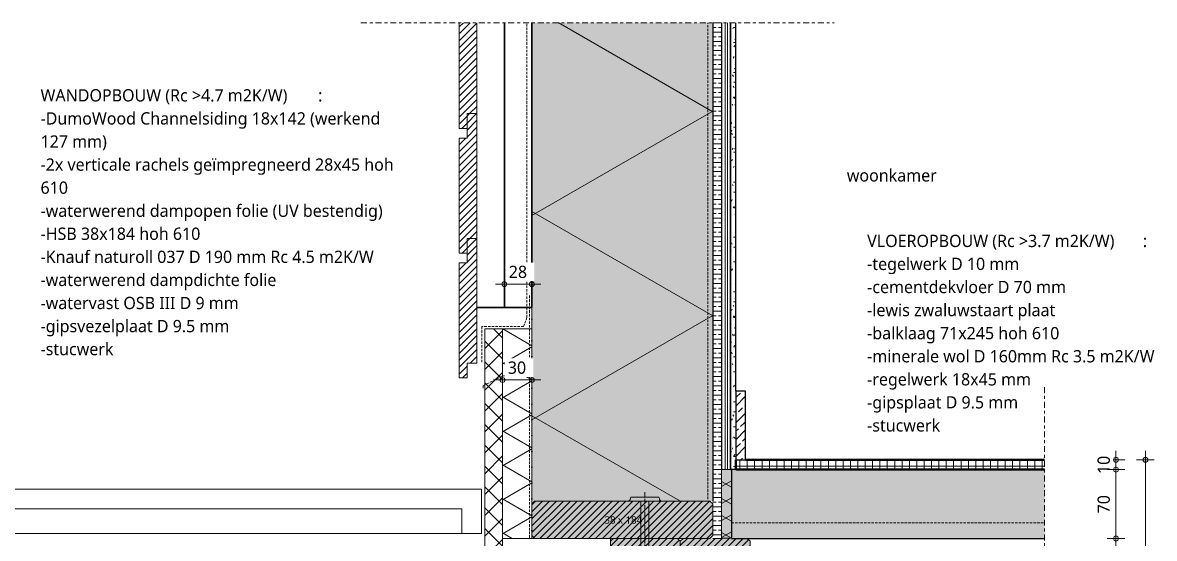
# Model space of a CAD drawing. Header units: millimetres. Extents: x 2927 to 18500, y -7154 to 6447.
# Drawn here: x 3620 to 4772, y 4194 to 4719 of the extents above; entities that cross this region are included whole.
import ezdxf

# ---------------------------------------------------------------- set-up
doc = ezdxf.new("R2010")
doc.units = ezdxf.units.MM
for name, pattern in [('MV_center', [15, 6, -3, 3, -3]), ('MV_hartlijn_staal', [6.6, 5, -0.8, 0, -0.8]), ('MV_hidden', [3.75, 2.5, -1.25]), ('MV_stramien', [16, 8, -4, 0, -4])]:
    doc.linetypes.add(name, pattern=pattern)
for name, color, linetype, lineweight in [('A-ANNO-DIMS', 211, 'Continuous', 13), ('A-ANNO-DIMS-5', 211, 'Continuous', 13), ('A-ANNO-NOTE', 131, 'Continuous', 18), ('A-DETL', 90, 'Continuous', 13), ('A-DETL-GENF', 92, 'Continuous', 18), ('A-DETL-MEDM', 33, 'Continuous', 18), ('G-ANNO-TEXT', 231, 'Continuous', 13)]:
    doc.layers.add(name, color=color, linetype=linetype, lineweight=lineweight)
doc.styles.add('Segoe UI', font='segoeui.ttf', dxfattribs={"height": 7.5})
doc.styles.add('Segoe UI_3', font='segoeui.ttf', dxfattribs={"height": 12.5})
doc.styles.add('Segoe UI_B', font='segoeui.ttf', dxfattribs={"height": 12.5})
doc.dimstyles.new('2_5_mm_controle', dxfattribs={"dimscale": 304.8, "dimtxt": 13.092049, "dimasz": 0.016404, "dimexe": 0.029528, "dimexo": 0.0625, "dimgap": 0.008202, "dimtad": 1, "dimdec": 0, "dimzin": 0, "dimdsep": 46, "dimtxsty": 'Segoe UI_3', "dimblk1": 'DOTBLANK', "dimblk2": 'DOTBLANK', "dimsah": 1, "dimcen": 0.09, "dimdle": 0.029528, "dimazin": 0, "dimtfac": 1, "dimtdec": 4, "dimtix": 1, "dimtmove": 0, "dimatfit": 3, "dimfxl": 0.029528, "dimfxlon": 1, "dimtvp": 1, "dimtfill": 1, "dimtolj": 1, "dimtzin": 0, "dimarcsym": 2})
pattern_1 = [(45, (0, 0), (-3.535534, 3.535534), [])]

# ---------------------------------------------------------------- blocks, each defined once
blk = doc.blocks.new('42 isolatie - Type 1-V48-Details Domera')
at = {"layer": 'A-DETL-GENF'}
blk.add_hatch(color=256, dxfattribs=at).paths.add_polyline_path([(38.3, -149), (38.3, -184.8), (525.3, -184.8), (525.3, -0.8), (38.3, -0.8), (38.3, -83.6)])
at = {"layer": 'A-DETL-GENF', "lineweight": 13}
h = blk.add_hatch(dxfattribs=at)
h.set_pattern_fill('FP_11', color=256, style=0, pattern_type=2)
h.set_pattern_definition([(300, (-2126.39, -181.76), (-155.885, -90), []), (240, (-2126.39, -181.76), (-155.885, 90), [])])
h.paths.add_polyline_path([(38.3, -149), (38.3, -184.8), (525.3, -184.8), (525.3, -0.8), (38.3, -0.8), (38.3, -83.6)])
at = {"layer": 'A-DETL-GENF'}
for p, q in [((213.5, -0.8), (38.3, -0.8)), ((213.5, -0.8), (38.3, -0.8)), ((235.3, -0.8), (213.5, -0.8)), ((235.3, -0.8), (213.5, -0.8)), ((525.3, -0.8), (235.3, -0.8)), ((38.3, -184.8), (525.3, -184.8))]:
    blk.add_line(p, q, dxfattribs=at)
blk = doc.blocks.new('00 hout_rechthoekig_sls - Vuren 71x221-V49-Details Domera')
at = {"layer": 'A-DETL-GENF'}
blk.add_hatch(color=256, dxfattribs=at).paths.add_polyline_path([(221, -2.8), (218.2, 0), (2.8, 0), (0, -2.8), (0, -68.2), (2.8, -71), (218.2, -71), (221, -68.2)])
at = {"layer": 'A-DETL-MEDM', "lineweight": 13}
h = blk.add_hatch(dxfattribs=at)
h.set_pattern_fill('FP_81', color=256, style=0, pattern_type=2)
h.set_pattern_definition([(135, (4194.144, -4289.284), (-3.535534, -3.535534), [])])
h.paths.add_polyline_path([(221, -68.2), (221, -2.8), (218.2, 0), (2.8, 0), (0, -2.8), (0, -68.2), (2.8, -71), (218.2, -71)])
at = {"layer": 'A-DETL-MEDM'}
for p, q in [((0, -2.8), (2.8, 0)), ((2.8, 0), (0, -2.8)), ((218.2, 0), (221, -2.8)), ((218.2, 0), (221, -2.8)), ((2.8, -71), (0, -68.2)), ((0, -68.2), (2.8, -71)), ((221, -68.2), (218.2, -71)), ((218.2, -71), (221, -68.2)), ((2.8, -71), (218.2, -71))]:
    blk.add_line(p, q, dxfattribs=at)
blk = doc.blocks.new('00 hout_rechthoekig_sls - Vuren 71x221-V51-Details Domera')
at = {"layer": 'A-DETL-GENF'}
blk.add_hatch(color=256, dxfattribs=at).paths.add_polyline_path([(221, -68.2), (221, -2.8), (218.2, 0), (2.8, 0), (0, -2.8), (0, -68.2), (2.8, -71), (218.2, -71)])
at = {"layer": 'A-DETL-MEDM', "lineweight": 13}
h = blk.add_hatch(dxfattribs=at)
h.set_pattern_fill('FP_83', color=256, style=0, pattern_type=2)
h.set_pattern_definition([(135, (4194.144, -4360.284), (-3.535534, -3.535534), [])])
h.paths.add_polyline_path([(221, -68.2), (221, -2.8), (218.2, 0), (2.8, 0), (0, -2.8), (0, -68.2), (2.8, -71), (218.2, -71)])
at = {"layer": 'A-DETL-MEDM'}
for p, q in [((0, -2.8), (2.8, 0)), ((2.8, 0), (0, -2.8)), ((2.8, 0), (218.2, 0)), ((218.2, 0), (221, -2.8)), ((218.2, 0), (221, -2.8)), ((221, -68.2), (221, -2.8)), ((0, -29), (0, -38)), ((2.8, -71), (0, -68.2)), ((0, -68.2), (2.8, -71)), ((221, -68.2), (218.2, -71)), ((218.2, -71), (221, -68.2)), ((2.8, -71), (218.2, -71))]:
    blk.add_line(p, q, dxfattribs=at)
blk = doc.blocks.new('00 hout_rechthoekig_sls - SLS 38x184-V52-Details Domera')
at = {"layer": 'A-DETL-GENF'}
blk.add_hatch(color=256, dxfattribs=at).paths.add_polyline_path([(2.8, -38), (181.2, -38), (184, -35.2), (184, -2.8), (181.2, 0), (2.8, 0), (0, -2.8), (0, -35.2)])
at = {"layer": 'A-DETL-MEDM', "lineweight": 13}
h = blk.add_hatch(dxfattribs=at)
h.set_pattern_fill('FP_84', color=256, style=0, pattern_type=2)
h.set_pattern_definition([(45, (-4138.284, -4232.144), (-3.535534, 3.535534), [])])
h.paths.add_polyline_path([(2.8, -38), (181.2, -38), (184, -35.2), (184, -2.8), (181.2, 0), (2.8, 0), (0, -2.8), (0, -35.2)])
at = {"layer": 'A-DETL-MEDM'}
for p, q in [((0, -2.8), (2.8, 0)), ((2.8, 0), (0, -2.8)), ((2.8, 0), (181.2, 0)), ((181.2, 0), (184, -2.8)), ((0, -2.8), (0, -35.2)), ((181.2, 0), (184, -2.8)), ((184, -35.2), (184, -2.8)), ((2.8, -38), (0, -35.2)), ((0, -35.2), (2.8, -38)), ((2.8, -38), (80, -38)), ((80, -38), (181.2, -38)), ((184, -35.2), (181.2, -38)), ((181.2, -38), (184, -35.2))]:
    blk.add_line(p, q, dxfattribs=at)
blk = doc.blocks.new('42 isolatie - Type 1-V53-Details Domera')
at = {"layer": 'A-DETL-GENF'}
blk.add_hatch(color=256, dxfattribs=at).paths.add_polyline_path([(0.3, -0.8), (0.3, -10.8), (70.3, -10.8), (70.3, -0.8)])
at = {"layer": 'A-DETL-GENF', "lineweight": 13}
h = blk.add_hatch(dxfattribs=at)
h.set_pattern_fill('FP_56', color=256, style=0, pattern_type=2)
h.set_pattern_definition([(300, (-2375.531, -120.812), (-12.99038, -7.5), []), (240, (-2375.531, -120.812), (-12.99038, 7.5), [])])
h.paths.add_polyline_path([(0.3, -0.8), (0.3, -10.8), (70.3, -10.8), (70.3, -0.8)])
at = {"layer": 'A-DETL-GENF'}
for p, q in [((70.3, -0.8), (0.3, -0.8)), ((0.3, -0.8), (0.3, -10.8)), ((70.3, -0.8), (0.3, -0.8)), ((0.3, -0.8), (0.3, -10.8)), ((0.3, -10.8), (70.3, -10.8)), ((70.3, -10.8), (70.3, -0.8)), ((70.3, -10.8), (70.3, -0.8))]:
    blk.add_line(p, q, dxfattribs=at)
blk = doc.blocks.new('28 schroeven 2D - Tellerkop-schroef 10_0x180mm-3218140-Details Domera')
at = {"layer": 'A-DETL-GENF', "lineweight": 5}
for p, q in [((-16, 0), (-16, 1)), ((-16, 1), (-15, 1)), ((-14.2, 4), (0, 4)), ((14.2, 4), (0, 4)), ((16, 1), (15, 1)), ((16, 0), (16, 1)), ((-16, 0), (16, 0)), ((-4, -3.6), (-4, -175)), ((4, -175), (4, -3.6)), ((5, -58.3), (-5, -60.6)), ((-5, -60.6), (-4.3, -60)), ((5, -63.8), (-5, -66.1)), ((-5, -66.1), (-4.3, -65.4)), ((4.3, -59), (5, -58.3)), ((4.3, -64.4), (5, -63.8)), ((5, -69.2), (-5, -71.5)), ((-5, -71.5), (-4.3, -70.9)), ((5, -74.6), (-5, -77)), ((-5, -77), (-4.3, -76.3)), ((5, -80.1), (-5, -82.4)), ((4.3, -69.8), (5, -69.2)), ((4.3, -75.3), (5, -74.6)), ((4.3, -80.7), (5, -80.1)), ((-5, -82.4), (-4.3, -81.8)), ((5, -85.5), (-5, -87.8)), ((-5, -87.8), (-4.3, -87.2)), ((5, -91), (-5, -93.3)), ((4.3, -86.2), (5, -85.5)), ((4.3, -91.6), (5, -91)), ((-5, -93.3), (-4.3, -92.6)), ((5, -96.4), (-5, -98.7)), ((-5, -98.7), (-4.3, -98.1)), ((5, -101.8), (-5, -104.2)), ((-5, -104.2), (-4.3, -103.5)), ((4.3, -97), (5, -96.4)), ((4.3, -102.5), (5, -101.8)), ((5, -107.3), (-5, -109.6)), ((-5, -109.6), (-4.3, -109)), ((5, -112.7), (-5, -115)), ((-5, -115), (-4.3, -114.4)), ((4.3, -107.9), (5, -107.3)), ((4.3, -113.4), (5, -112.7)), ((5, -118.2), (-5, -120.5)), ((-5, -120.5), (-4.3, -119.8)), ((5, -123.6), (-5, -125.9)), ((-5, -125.9), (-4.3, -125.3)), ((4.3, -118.8), (5, -118.2)), ((4.3, -124.2), (5, -123.6)), ((5, -129), (-5, -131.4)), ((-5, -131.4), (-4.3, -130.7)), ((5, -134.5), (-5, -136.8)), ((-5, -136.8), (-4.3, -136.2)), ((4.3, -129.7), (5, -129)), ((4.3, -135.1), (5, -134.5)), ((5, -139.9), (-5, -142.2)), ((-5, -142.2), (-4.3, -141.6)), ((5, -145.4), (-5, -147.7)), ((-5, -147.7), (-4.3, -147.1)), ((4.3, -140.6), (5, -139.9)), ((4.3, -146), (5, -145.4)), ((5, -150.8), (-5, -153.1)), ((-5, -153.1), (-4.3, -152.5)), ((5, -156.2), (-5, -158.6)), ((-5, -158.6), (-4.3, -157.9)), ((4.3, -151.4), (5, -150.8)), ((4.3, -156.9), (5, -156.2)), ((5, -161.7), (-5, -164)), ((-5, -164), (-4.3, -163.4)), ((5, -167.1), (-5, -169.5)), ((-5, -169.5), (-4.3, -168.8)), ((5, -172.6), (-5, -174.9)), ((4.3, -162.3), (5, -161.7)), ((4.3, -167.8), (5, -167.1)), ((4.3, -173.2), (5, -172.6)), ((-5, -174.9), (-4.3, -174.3)), ((4.3, -174.7), (-4.3, -176.7)), ((-4.3, -176.7), (-3.5, -176)), ((-4, -175), (0, -180)), ((3.5, -177.1), (-3.5, -178.7)), ((-3.5, -178.7), (-2.8, -178.1)), ((0, -180), (4, -175)), ((2.8, -177.7), (3.5, -177.1)), ((3.5, -175.3), (4.3, -174.7))]:
    blk.add_line(p, q, dxfattribs=at)
at = {"layer": 'A-DETL-GENF'}
for p, q in [((-4, -3.6), (-4, 0)), ((4, -3.6), (4, 0))]:
    blk.add_line(p, q, dxfattribs=at)
at = {"layer": 'A-DETL-GENF', "linetype": 'MV_hartlijn_staal', "lineweight": 13}
blk.add_line((0, 9.1), (0, -185.9), dxfattribs=at)
at = {"layer": 'A-DETL-GENF', "lineweight": 5}
for centre, start, end in [((-6.8, 0.4), 154.1259, 175.8741), ((6.8, 0.4), 4.1259, 25.8741)]:
    blk.add_arc(centre, 8.23, start, end, dxfattribs=at)
for points in [[(-5, -60.6), (-3.5, -61.2), (4.3, -59)], [(-5, -66.1), (-3.5, -66.6), (4.3, -64.4)], [(-4.3, -60), (4.4, -57.7), (5, -58.3)], [(-4.3, -65.4), (4.4, -63.2), (5, -63.8)], [(-4.3, -70.9), (4.4, -68.6), (5, -69.2)], [(-5, -71.5), (-3.5, -72.1), (4.3, -69.8)], [(-5, -77), (-3.5, -77.5), (4.3, -75.3)], [(-4.3, -76.3), (4.4, -74.1), (5, -74.6)], [(-4.3, -81.8), (4.4, -79.5), (5, -80.1)], [(-5, -82.4), (-3.5, -83), (4.3, -80.7)], [(-5, -87.8), (-3.5, -88.4), (4.3, -86.2)], [(-5, -93.3), (-3.5, -93.8), (4.3, -91.6)], [(-4.3, -87.2), (4.4, -84.9), (5, -85.5)], [(-4.3, -92.6), (4.4, -90.4), (5, -91)], [(-5, -98.7), (-3.5, -99.3), (4.3, -97)], [(-5, -104.2), (-3.5, -104.7), (4.3, -102.5)], [(-4.3, -98.1), (4.4, -95.8), (5, -96.4)], [(-4.3, -103.5), (4.4, -101.3), (5, -101.8)], [(-5, -109.6), (-3.5, -110.2), (4.3, -107.9)], [(-5, -115), (-3.5, -115.6), (4.3, -113.4)], [(-4.3, -109), (4.4, -106.7), (5, -107.3)], [(-4.3, -114.4), (4.4, -112.1), (5, -112.7)], [(-5, -120.5), (-3.5, -121), (4.3, -118.8)], [(-5, -125.9), (-3.5, -126.5), (4.3, -124.2)], [(-4.3, -119.8), (4.4, -117.6), (5, -118.2)], [(-4.3, -125.3), (4.4, -123), (5, -123.6)], [(-5, -131.4), (-3.5, -131.9), (4.3, -129.7)], [(-5, -136.8), (-3.5, -137.4), (4.3, -135.1)], [(-4.3, -130.7), (4.4, -128.5), (5, -129)], [(-4.3, -136.2), (4.4, -133.9), (5, -134.5)], [(-5, -142.2), (-3.5, -142.8), (4.3, -140.6)], [(-5, -147.7), (-3.5, -148.2), (4.3, -146)], [(-4.3, -141.6), (4.4, -139.3), (5, -139.9)], [(-4.3, -147.1), (4.4, -144.8), (5, -145.4)], [(-5, -153.1), (-3.5, -153.7), (4.3, -151.4)], [(-5, -158.6), (-3.5, -159.1), (4.3, -156.9)], [(-4.3, -152.5), (4.4, -150.2), (5, -150.8)], [(-4.3, -157.9), (4.4, -155.7), (5, -156.2)], [(-5, -164), (-3.5, -164.6), (4.3, -162.3)], [(-5, -169.5), (-3.5, -170), (4.3, -167.8)], [(-4.3, -163.4), (4.4, -161.1), (5, -161.7)], [(-4.3, -168.8), (4.4, -166.6), (5, -167.1)], [(-4.3, -174.3), (4.4, -172), (5, -172.6)], [(-5, -174.9), (-3.5, -175.5), (4.3, -173.2)], [(-4.3, -176.7), (-3, -177.1), (3.5, -175.3)], [(-3.5, -176), (3.7, -174.2), (4.3, -174.7)], [(-3.5, -178.7), (-2.5, -179.1), (2.8, -177.7)], [(-2.8, -178.1), (3.1, -176.7), (3.5, -177.1)]]:
    blk.add_open_spline(points, degree=2, dxfattribs=at)
blk = doc.blocks.new('NLRS_00_DI_maskeer - Type 1-4234567-Details Domera')
at = {"layer": 'A-DETL-GENF', "linetype": 'MV_center'}
blk.add_line((409.5, 0), (-100, 0), dxfattribs=at)
blk = doc.blocks.new('42_isolatie - Kantplank-3227798-Details Domera')
at = {"layer": 'A-DETL-GENF', "lineweight": 13}
h = blk.add_hatch(dxfattribs=at)
h.set_pattern_fill('FP_103', color=256, style=0, pattern_type=2)
h.set_pattern_definition([(300, (96.29, -222.8), (-96.995, -56), []), (240, (96.29, -222.8), (-96.995, 56), [])])
h.paths.add_polyline_path([(271.4, -110.8), (271.4, -0.8), (0.3, -0.8), (0.3, -110.8), (226.3, -110.8)])
at = {"layer": 'A-DETL-GENF'}
for p, q in [((271.4, -0.8), (0.3, -0.8)), ((0.3, -0.8), (0.3, -80.8)), ((271.4, -110.8), (271.4, -0.8)), ((0.3, -80.8), (0.3, -110.8)), ((0.3, -110.8), (271.4, -110.8))]:
    blk.add_line(p, q, dxfattribs=at)
blk = doc.blocks.new('NLRS_00_DI_maskeer - Type 1-4234573-Details Domera')
at = {"layer": 'A-DETL-GENF', "linetype": 'MV_center'}
blk.add_line((381.5, 0), (-100, 0), dxfattribs=at)
blk = doc.blocks.new('42_isolatie - Kantplank-3227800-Details Domera')
at = {"layer": 'A-DETL-GENF', "lineweight": 13}
h = blk.add_hatch(dxfattribs=at)
h.set_pattern_fill('FP_57', color=256, style=0, pattern_type=2)
h.set_pattern_definition([(300, (-2380.567, -120.812), (-25.98076, -15), []), (240, (-2380.567, -120.812), (-25.98076, 15), [])])
h.paths.add_polyline_path([(213.5, -30.8), (213.5, -0.8), (0.3, -0.8), (0.3, -30.8)])
at = {"layer": 'A-DETL-GENF'}
for p, q in [((213.5, -0.8), (0.3, -0.8)), ((0.3, -0.8), (0.3, -30.8)), ((213.5, -30.8), (213.5, -0.8)), ((0.3, -30.8), (213.5, -30.8))]:
    blk.add_line(p, q, dxfattribs=at)
blk = doc.blocks.new('DIMBLOCK66-Details Domera')
at = {"layer": 'A-ANNO-DIMS-5'}
for p, q in [((4110.3, 4452.9), (4110.3, 4461.9)), ((4138.3, 4452.9), (4138.3, 4461.9)), ((4101.3, 4452.9), (4147.3, 4452.9)), ((4110.3, 4452.9), (4110.3, 4443.9)), ((4138.3, 4452.9), (4138.3, 4443.9))]:
    blk.add_line(p, q, dxfattribs=at)
for centre in [(4110.3, 4452.9), (4138.3, 4452.9)]:
    blk.add_circle(centre, 2.5, dxfattribs=at)
at = {"layer": 'A-ANNO-DIMS-5', "color": 0, "insert": (4114.8, 4471.7), "char_height": 12.5, "width": 22.852, "attachment_point": 1, "line_spacing_factor": 1.142579, "style": 'Segoe UI_3', "bg_fill": 3, "box_fill_scale": 1.25, "bg_fill_color": 9, "bg_fill_true_color": 13158600, "bg_fill_transparency": 0}
blk.add_mtext('28', dxfattribs=at)
blk = doc.blocks.new('_DotBlank')
at = {"color": 0, "linetype": 'ByBlock', "lineweight": -2}
blk.add_line((-0.5, 0), (-1, 0), dxfattribs=at)
blk.add_circle((0, 0), 0.5, dxfattribs=at)
blk = doc.blocks.new('DIMBLOCK73-Details Domera')
at = {"layer": 'A-ANNO-DIMS-5'}
for p, q in [((4732.7, 4274.1), (4723.7, 4274.1)), ((4732.7, 4283.1), (4732.7, 4264.1)), ((4732.7, 4274.1), (4741.7, 4274.1)), ((4732.7, 4264.1), (4723.7, 4264.1)), ((4732.7, 4264.1), (4741.7, 4264.1))]:
    blk.add_line(p, q, dxfattribs=at)
for centre in [(4732.7, 4274.1), (4732.7, 4264.1)]:
    blk.add_circle(centre, 2.5, dxfattribs=at)
at = {"layer": 'A-ANNO-DIMS-5', "color": 0, "insert": (4713.9, 4259.6), "char_height": 12.5, "width": 22.852, "attachment_point": 1, "rotation": 90, "line_spacing_factor": 1.142579, "style": 'Segoe UI_3', "bg_fill": 3, "box_fill_scale": 1.25, "bg_fill_color": 9, "bg_fill_true_color": 13158600, "bg_fill_transparency": 0}
blk.add_mtext('10', dxfattribs=at)
blk = doc.blocks.new('DIMBLOCK74-Details Domera')
at = {"layer": 'A-ANNO-DIMS-5'}
for p, q in [((4732.7, 4264.1), (4723.7, 4264.1)), ((4732.7, 4264.1), (4732.7, 4194.1)), ((4732.7, 4264.1), (4741.7, 4264.1)), ((4732.7, 4194.1), (4723.7, 4194.1)), ((4732.7, 4194.1), (4741.7, 4194.1))]:
    blk.add_line(p, q, dxfattribs=at)
for centre in [(4732.7, 4264.1), (4732.7, 4194.1)]:
    blk.add_circle(centre, 2.5, dxfattribs=at)
at = {"layer": 'A-ANNO-DIMS-5', "color": 0, "insert": (4713.9, 4219.6), "char_height": 12.5, "width": 22.852, "attachment_point": 1, "rotation": 90, "line_spacing_factor": 1.142579, "style": 'Segoe UI_3', "bg_fill": 3, "box_fill_scale": 1.25, "bg_fill_color": 9, "bg_fill_true_color": 13158600, "bg_fill_transparency": 0}
blk.add_mtext('70', dxfattribs=at)
blk = doc.blocks.new('DIMBLOCK75-Details Domera')
at = {"layer": 'A-ANNO-DIMS-5'}
for p, q in [((4732.7, 4194.1), (4723.7, 4194.1)), ((4732.7, 4194.1), (4732.7, 4133.1)), ((4732.7, 4194.1), (4741.7, 4194.1)), ((4732.7, 4133.1), (4723.7, 4133.1)), ((4732.7, 4133.1), (4741.7, 4133.1))]:
    blk.add_line(p, q, dxfattribs=at)
for centre in [(4732.7, 4194.1), (4732.7, 4133.1)]:
    blk.add_circle(centre, 2.5, dxfattribs=at)
at = {"layer": 'A-ANNO-DIMS-5', "color": 0, "insert": (4713.9, 4154.1), "char_height": 12.5, "width": 22.852, "attachment_point": 1, "rotation": 90, "line_spacing_factor": 1.142579, "style": 'Segoe UI_3', "bg_fill": 3, "box_fill_scale": 1.25, "bg_fill_color": 9, "bg_fill_true_color": 13158600, "bg_fill_transparency": 0}
blk.add_mtext('61', dxfattribs=at)
blk = doc.blocks.new('DIMBLOCK78-Details Domera')
at = {"layer": 'A-ANNO-DIMS-5'}
for p, q in [((4762.7, 4274.1), (4753.7, 4274.1)), ((4762.7, 4283.1), (4762.7, 3946.1)), ((4762.7, 4274.1), (4771.7, 4274.1)), ((4762.7, 3955.1), (4753.7, 3955.1)), ((4762.7, 3955.1), (4771.7, 3955.1))]:
    blk.add_line(p, q, dxfattribs=at)
for centre in [(4762.7, 4274.1), (4762.7, 3955.1)]:
    blk.add_circle(centre, 2.5, dxfattribs=at)
at = {"layer": 'A-ANNO-DIMS-5', "color": 0, "insert": (4743.9, 4100.4), "char_height": 12.5, "width": 34.277, "attachment_point": 1, "rotation": 90, "line_spacing_factor": 1.142579, "style": 'Segoe UI_3', "bg_fill": 3, "box_fill_scale": 1.25, "bg_fill_color": 9, "bg_fill_true_color": 13158600, "bg_fill_transparency": 0}
blk.add_mtext('319', dxfattribs=at)
blk = doc.blocks.new('DIMBLOCK83-Details Domera')
at = {"layer": 'A-ANNO-DIMS-5'}
for p, q in [((4099.3, 4355.4), (4147.3, 4355.4)), ((4108.3, 4355.4), (4108.3, 4364.4)), ((4108.3, 4355.4), (4108.3, 4346.4)), ((4138.3, 4355.4), (4138.3, 4364.4)), ((4138.3, 4355.4), (4138.3, 4346.4))]:
    blk.add_line(p, q, dxfattribs=at)
for centre in [(4108.3, 4355.4), (4138.3, 4355.4)]:
    blk.add_circle(centre, 2.5, dxfattribs=at)
at = {"layer": 'A-ANNO-DIMS-5', "color": 0, "insert": (4113.8, 4374.2), "char_height": 12.5, "width": 22.852, "attachment_point": 1, "line_spacing_factor": 1.142579, "style": 'Segoe UI_3', "bg_fill": 3, "box_fill_scale": 1.25, "bg_fill_color": 9, "bg_fill_true_color": 13158600, "bg_fill_transparency": 0}
blk.add_mtext('30', dxfattribs=at)

msp = doc.modelspace()

# ---------------------------------------------------------------- hatches: boundary and pattern name
at = {"layer": 'A-DETL-GENF', "lineweight": 13}
h = msp.add_hatch(dxfattribs=at)
h.set_pattern_fill('FP_10', color=250, style=0, pattern_type=2)
h.set_pattern_definition(pattern_1)
h.paths.add_polyline_path([(4072.3, 4611.5), (4072.3, 4626.5), (4082.3, 4626.5), (4082.3, 4719.1), (4064.3, 4719.1), (4064.3, 4611.5)])
h = msp.add_hatch(dxfattribs=at)
h.set_pattern_fill('FP_4', color=250, style=0, pattern_type=2)
h.set_pattern_definition([(0, (0, 0), (0, 9.476), []), (0, (0, 4.738), (0, 9.476), [4.738, -2.369])])
h.paths.add_polyline_path([(4331.3, 4194.1), (4331.3, 4719.1), (4322.3, 4719.1), (4322.3, 4194.1)])
h = msp.add_hatch(dxfattribs=at)
h.set_pattern_fill('FP_6', color=253, style=0, pattern_type=2)
h.set_pattern_definition([(90, (10, 0), (-25, 1e-15), []), (90, (12.5, 0), (-25, 1e-15), []), (90, (15, 0), (-25, 1e-15), []), (90, (17.5, 0), (-25, 1e-15), [])])
h.paths.add_polyline_path([(4340.8, 4264.1), (4340.8, 4719.1), (4331.3, 4719.1), (4331.3, 4264.1)])
h = msp.add_hatch(dxfattribs=at)
h.set_pattern_fill('FP_5', color=253, style=0, pattern_type=2)
h.set_pattern_definition([(0, (0, 0), (20.32, 5.08), [1.676, -13.564, 1.676, -13.564, -81.28]), (0, (0, 0), (20.32, 5.08), [-30.48, 1.676, -28.804, 1.676, -13.564, -35.56]), (0, (0, 0), (20.32, 5.08), [-76.2, 1.676, -8.484, 1.676, -23.724]), (120, (7.62, 2.54), (-14.559409, 15.0576362), [1.676, -13.564, 1.676, -13.564, -81.28]), (120, (7.62, 2.54), (-14.559409, 15.0576362), [-30.48, 1.676, -28.804, 1.676, -13.564, -35.56]), (120, (7.62, 2.54), (-14.559409, 15.0576362), [-76.2, 1.676, -8.484, 1.676, -23.724]), (240, (10.16, 12.7), (-5.760591, -20.1376362), [1.676, -13.564, 1.676, -13.564, -81.28]), (240, (10.16, 12.7), (-5.760591, -20.1376362), [-30.48, 1.676, -28.804, 1.676, -13.564, -35.56]), (240, (10.16, 12.7), (-5.760591, -20.1376362), [-76.2, 1.676, -8.484, 1.676, -23.724])])
h.paths.add_polyline_path([(4345.8, 4264.1), (4345.8, 4719.1), (4340.8, 4719.1), (4340.8, 4264.1), (4341.3, 4264.1)])
h = msp.add_hatch(dxfattribs=at)
h.set_pattern_fill('FP_10', color=250, style=0, pattern_type=2)
h.set_pattern_definition(pattern_1)
h.paths.add_polyline_path([(4064.3, 4484.5), (4072.3, 4484.5), (4072.3, 4499.5), (4082.3, 4499.5), (4082.3, 4626.5), (4072.3, 4626.5), (4072.3, 4601.5), (4064.3, 4601.5)])
h = msp.add_hatch(dxfattribs=at)
h.set_pattern_fill('FP_10', color=250, style=0, pattern_type=2)
h.set_pattern_definition(pattern_1)
h.paths.add_polyline_path([(4064.3, 4357.5), (4072.3, 4357.5), (4072.3, 4372.5), (4082.3, 4372.5), (4082.3, 4499.5), (4072.3, 4499.5), (4072.3, 4474.5), (4064.3, 4474.5), (4064.3, 4443.2)])
h = msp.add_hatch(dxfattribs=at)
h.set_pattern_fill('FP_19', color=251, style=0, pattern_type=2)
h.set_pattern_definition([(45, (0, 0), (-10.6066, 10.6066), []), (135, (0, 0), (-10.6066, -10.6066), [])])
h.paths.add_polyline_path([(4090.3, 4057.3), (4108.3, 4057.3), (4108.3, 4407.3), (4090.3, 4407.3)])
h = msp.add_hatch(dxfattribs=at)
h.set_pattern_fill('FP_85', color=253, style=0, pattern_type=2)
h.set_pattern_definition([(45, (0, 0), (-8.531243, 8.531243), []), (45, (8.531, 0), (-8.531243, 8.531243), [6.032, -3.016])])
h.paths.add_polyline_path([(4355.8, 4274.1), (4355.8, 4344.1), (4345.8, 4344.1), (4345.8, 4274.1)])
h = msp.add_hatch(dxfattribs=at)
h.set_pattern_fill('FP_62', color=253, style=0, pattern_type=2)
h.set_pattern_definition([(0, (0, 0), (0, 7.5), []), (90, (0, 0), (-7.5, 5e-16), [])])
h.paths.add_polyline_path([(4652.1, 4264.1), (4660, 4264.1), (4660, 4274.1), (4345.8, 4274.1), (4345.8, 4264.1), (4355.8, 4264.1)])
at = {"layer": 'A-DETL-GENF'}
msp.add_hatch(color=9, dxfattribs=at).paths.add_polyline_path([(4660, 4194.1), (4660, 4264.1), (4341.3, 4264.1), (4341.3, 4194.1), (4652.1, 4194.1)])

# ---------------------------------------------------------------- linework, layer by layer
at = {"layer": 'A-DETL', "lineweight": 18}
for p, q in [((4064.3, 4719.1), (4064.3, 4611.5)), ((4082.3, 4626.5), (4082.3, 4719.1)), ((4072.3, 4611.5), (4072.3, 4626.5)), ((4072.3, 4626.5), (4082.3, 4626.5)), ((4082.3, 4499.5), (4082.3, 4626.5)), ((4064.3, 4611.5), (4072.3, 4611.5)), ((4072.3, 4611.5), (4072.3, 4601.5)), ((4072.3, 4601.5), (4064.3, 4601.5)), ((4064.3, 4601.5), (4064.3, 4484.5)), ((4072.3, 4484.5), (4072.3, 4499.5)), ((4072.3, 4499.5), (4082.3, 4499.5)), ((4082.3, 4372.5), (4082.3, 4499.5)), ((4064.3, 4484.5), (4072.3, 4484.5)), ((4072.3, 4484.5), (4072.3, 4474.5)), ((4072.3, 4474.5), (4064.3, 4474.5)), ((4064.3, 4474.5), (4064.3, 4357.5)), ((4090.3, 4407.3), (4090.3, 4057.3)), ((4108.3, 4407.3), (4090.3, 4407.3)), ((4108.3, 4194.1), (4108.3, 4407.3)), ((4072.3, 4357.5), (4072.3, 4372.5)), ((4072.3, 4372.5), (4082.3, 4372.5)), ((4064.3, 4357.5), (4072.3, 4357.5)), ((4087, 4244.1), (3366.3, 4244.1)), ((4087, 4199.1), (4087, 4244.1)), ((3386.3, 4224.1), (4067, 4224.1)), ((4067, 4224.1), (4067, 4199.1)), ((4067, 4199.1), (4087, 4199.1))]:
    msp.add_line(p, q, dxfattribs=at)
at = {"layer": 'A-DETL', "lineweight": 35}
for p, q in [((4110.3, 4429.1), (4110.3, 4719.1)), ((4138.3, 4429.1), (4138.3, 4719.1)), ((4082.3, 4429.1), (4110.3, 4429.1)), ((4110.3, 4429.1), (4138.3, 4429.1))]:
    msp.add_line(p, q, dxfattribs=at)
at = {"layer": 'A-DETL', "linetype": 'MV_hidden', "lineweight": 18}
for p, q in [((4133.3, 4419.1), (4133.3, 4719.1)), ((4317.3, 4234.1), (4317.3, 4719.1)), ((4136, 4441.3), (4136, 4407.3)), ((4133.3, 4419.1), (4129.9, 4409.7)), ((4129.9, 4409.7), (4087.5, 4409.7)), ((4087.5, 4409.7), (4087.5, 4372.7)), ((4136, 4407.3), (4136, 4194.1)), ((4108.3, 4359.2), (4088.8, 4349.7)), ((4109.3, 4359.7), (4108.3, 4359.2)), ((4133.3, 4360.5), (4109.3, 4359.7)), ((4088.8, 4349.7), (4088.8, 4345.9)), ((4341.3, 4210.1), (4660, 4210.1))]:
    msp.add_line(p, q, dxfattribs=at)
at = {"layer": 'A-DETL', "linetype": 'MV_stramien', "lineweight": 18}
for p, q in [((4138.3, 4719.1), (4138.3, 4407.3)), ((4138.3, 4407.3), (4138.3, 4194.1))]:
    msp.add_line(p, q, dxfattribs=at)
at = {"layer": 'A-DETL', "lineweight": 25}
for p, q in [((4322.3, 4719.1), (4322.3, 4232.1)), ((4331.3, 4719.1), (4331.3, 4264.1)), ((4340.8, 4264.1), (4340.8, 4719.1)), ((4345.8, 4344.1), (4345.8, 4719.1)), ((4345.8, 4344.1), (4345.8, 4274.1)), ((4355.8, 4344.1), (4345.8, 4344.1)), ((4355.8, 4274.1), (4355.8, 4344.1)), ((4345.8, 4274.1), (4355.8, 4274.1)), ((4341.3, 4264.1), (4341.3, 4194.1)), ((4345.8, 4264.1), (4341.3, 4264.1)), ((4341.3, 4194.1), (4660, 4194.1))]:
    msp.add_line(p, q, dxfattribs=at)
at = {"layer": 'A-DETL', "lineweight": 50}
for p, q in [((4345.8, 4274.1), (4345.8, 4264.1)), ((4660, 4274.1), (4355.8, 4274.1)), ((4345.8, 4264.1), (4660, 4264.1))]:
    msp.add_line(p, q, dxfattribs=at)
at = {"layer": 'A-DETL'}
msp.add_line((3388.3, 4199.1), (4067, 4199.1), dxfattribs=at)

# ---------------------------------------------------------------- block references
at = {"layer": 'A-DETL-GENF', "linetype": 'MV_center'}
for name, p, rotation in [('NLRS_00_DI_maskeer - Type 1-4234573-Details Domera', (4345.8, 4719.1), 180), ('NLRS_00_DI_maskeer - Type 1-4234567-Details Domera', (4660, 3938.6), 89.99999999999991)]:
    msp.add_blockref(name, p, dxfattribs=dict(at, rotation=rotation))
at = {"layer": 'A-DETL-GENF'}
for name, p, rotation in [('42 isolatie - Type 1-V48-Details Domera', (4137.5, 4193.9), 89.99999999999991), ('42_isolatie - Kantplank-3227800-Details Domera', (4139.1, 4407.6), 269.9999999999999), ('42 isolatie - Type 1-V53-Details Domera', (4330.5, 4193.9), 89.99999999999964), ('42_isolatie - Kantplank-3227798-Details Domera', (4219.1, 4194.4), 269.9999999999999)]:
    msp.add_blockref(name, p, dxfattribs=dict(at, rotation=rotation))
msp.add_blockref('28 schroeven 2D - Tellerkop-schroef 10_0x180mm-3218140-Details Domera', (4253.3, 4232.1), dxfattribs=at)
at = {"layer": 'A-DETL-MEDM'}
msp.add_blockref('00 hout_rechthoekig_sls - SLS 38x184-V52-Details Domera', (4138.3, 4232.1), dxfattribs=at)
at = {"layer": 'A-DETL-MEDM', "rotation": 270.0000000000001}
for name, p in [('00 hout_rechthoekig_sls - Vuren 71x221-V49-Details Domera', (4289.3, 4194.1)), ('00 hout_rechthoekig_sls - Vuren 71x221-V51-Details Domera', (4360.3, 4194.1))]:
    msp.add_blockref(name, p, dxfattribs=at)

# ---------------------------------------------------------------- texts
at = {"layer": 'A-ANNO-NOTE', "lineweight": 13, "insert": (4212.2, 4216.6), "char_height": 7.5, "width": 47.3, "attachment_point": 1, "style": 'Segoe UI'}
msp.add_mtext('38 x 184', dxfattribs=at)
at = {"layer": 'G-ANNO-TEXT', "color": 7, "char_height": 12.5, "attachment_point": 1}
for s, insert, width, style in [('WANDOPBOUW (Rc >4.7 m2K/W)', (3638.3, 4651.4), 342.321, 'Segoe UI_B'), (':', (3920.8, 4651.4), 4.409, 'Segoe UI_3'), ('-DumoWood Channelsiding 18x142 (werkend ', (3638.3, 4627.9), 434.114, 'Segoe UI_3'), ('127 mm) ', (3638.3, 4604.4), 90.19, 'Segoe UI_3'), ('-2x verticale rachels geïmpregneerd 28x45 hoh ', (3638.3, 4580.9), 445.738, 'Segoe UI_3'), ('woonkamer', (4458.8, 4569.9), 110.232, 'Segoe UI_3'), ('610', (3638.3, 4557.4), 34.873, 'Segoe UI_3'), ('-waterwerend dampopen folie (UV bestendig)', (3638.3, 4533.9), 430.105, 'Segoe UI_3'), ('-HSB 38x184 hoh 610', (3638.3, 4510.5), 204.029, 'Segoe UI_3'), ('VLOEROPBOUW (Rc >3.7 m2K/W)', (4479.5, 4503.2), 339.916, 'Segoe UI_B'), (':', (4760, 4503.2), 4.409, 'Segoe UI_3'), ('-Knauf naturoll 037 D 190 mm Rc 4.5 m2K/W', (3638.3, 4487), 425.295, 'Segoe UI_3'), ('-tegelwerk D 10 mm', (4479.5, 4479.8), 192.806, 'Segoe UI_3'), ('-waterwerend dampdichte folie', (3638.3, 4463.5), 294.219, 'Segoe UI_3'), ('-cementdekvloer D 70 mm ', (4479.5, 4456.3), 257.342, 'Segoe UI_3'), ('-watervast OSB III D 9 mm', (3638.3, 4440), 246.519, 'Segoe UI_3'), ('-lewis zwaluwstaart plaat', (4479.5, 4432.8), 232.89, 'Segoe UI_3'), ('-gipsvezelplaat D 9.5 mm', (3638.3, 4416.5), 238.502, 'Segoe UI_3'), ('-balklaag 71x245 hoh 610', (4479.5, 4409.3), 243.713, 'Segoe UI_3'), ('-stucwerk', (3638.3, 4393.1), 90.19, 'Segoe UI_3'), ('-minerale wol D 160mm Rc 3.5 m2K/W', (4479.5, 4385.8), 366.371, 'Segoe UI_3'), ('-regelwerk 18x45 mm', (4479.5, 4362.3), 204.831, 'Segoe UI_3'), ('-gipsplaat D 9.5 mm', (4479.5, 4338.9), 191.202, 'Segoe UI_3'), ('-stucwerk', (4479.5, 4315.4), 90.19, 'Segoe UI_3')]:
    msp.add_mtext(s, dxfattribs=dict(at, insert=insert, width=width, style=style))

# ---------------------------------------------------------------- dimensions: what is measured, and where the dimension line sits
at = {"layer": 'A-ANNO-DIMS'}
dim = msp.add_linear_dim(base=(4732.7, 4264.1), p1=(4723.7, 4274.1), p2=(4723.7, 4264.1), angle=90, dimstyle='2_5_mm_controle', override={"dimpost": '<>', "dimfxl": 10}, dxfattribs=at)
dim.commit()
dim.dimension.update_dxf_attribs({"geometry": 'DIMBLOCK73-Details Domera', "text_midpoint": (4723.7, 4269.1)})

# ---------------------------------------------------------------- next in the draw order: dimensions: what is measured, and where the dimension line sits
for base, p1, p2, override, picture, middle in [((4138.3, 4452.9), (4110.3, 4461.9), (4138.3, 4461.9), {"dimpost": '<>', "dimfxl": 28}, 'DIMBLOCK66-Details Domera', (4124.3, 4461.9)), ((4138.3, 4355.4), (4108.3, 4364.4), (4138.3, 4364.4), {"dimpost": '<>', "dimfxl": 30}, 'DIMBLOCK83-Details Domera', (4123.3, 4364.3))]:
    dim = msp.add_linear_dim(base=base, p1=p1, p2=p2, dimstyle='2_5_mm_controle', override=override, dxfattribs=at)
    dim.commit()
    dim.dimension.update_dxf_attribs({"geometry": picture, "text_midpoint": middle})
dim = msp.add_linear_dim(base=(4732.7, 4194.1), p1=(4723.7, 4264.1), p2=(4723.7, 4194.1), angle=90, dimstyle='2_5_mm_controle', override={"dimpost": '<>', "dimfxl": 70}, dxfattribs=at)
dim.commit()
dim.dimension.update_dxf_attribs({"geometry": 'DIMBLOCK74-Details Domera', "text_midpoint": (4723.7, 4229.1)})

# ---------------------------------------------------------------- next in the draw order: dimensions: what is measured, and where the dimension line sits
dim = msp.add_linear_dim(base=(4732.7, 4133.1), p1=(4723.7, 4194.1), p2=(4723.7, 4133.1), angle=90, dimstyle='2_5_mm_controle', override={"dimpost": '<>', "dimfxl": 61}, dxfattribs=at)
dim.commit()
dim.dimension.update_dxf_attribs({"geometry": 'DIMBLOCK75-Details Domera', "text_midpoint": (4723.7, 4163.6)})

# ---------------------------------------------------------------- next in the draw order: dimensions: what is measured, and where the dimension line sits
dim = msp.add_linear_dim(base=(4762.7, 3955.1), p1=(4753.7, 4274.1), p2=(4753.7, 3955.1), angle=90, dimstyle='2_5_mm_controle', override={"dimpost": '<>', "dimfxl": 319}, dxfattribs=at)
dim.commit()
dim.dimension.update_dxf_attribs({"geometry": 'DIMBLOCK78-Details Domera', "text_midpoint": (4753.7, 4114.6)})

doc.saveas('drawing.dxf')
